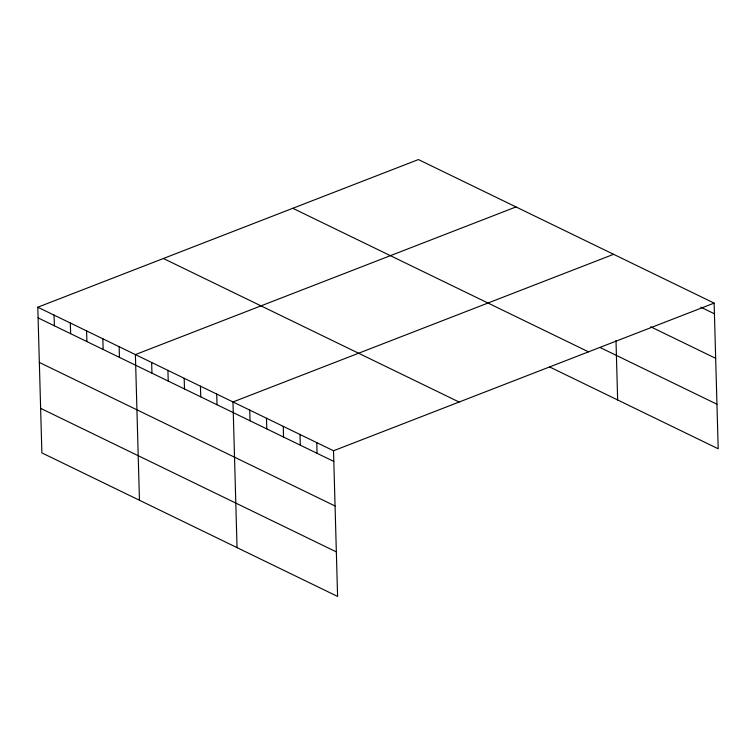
<?xml version="1.0" encoding="UTF-8"?>
<svg xmlns="http://www.w3.org/2000/svg" width="756" height="756" viewBox="0 0 756 756"><rect width="100%" height="100%" fill="white"/><g stroke="black" fill="none" stroke-linecap="round" stroke-linejoin="round"><path stroke-width="1.13" d="M37.8 307.219L333.519 450.765L337.592 596.437L41.873 452.891L37.8 307.219L418.408 159.563L714.127 303.109L718.2 448.78L549.546 366.915M515.998 206.936L135.39 354.592L139.454 500.255M613.588 254.309L232.98 401.965L237.044 547.627M333.519 450.765L714.127 303.109M700.812 307.182L714.429 313.787M650.736 326.809L715.677 358.335M600.141 347.533L716.953 404.233M292.808 208.297L588.527 351.842M163.4 258.495L459.119 402.041M38.102 317.898L333.821 461.443M39.34 362.445L335.069 505.991M40.626 408.344L336.344 551.889M615.998 340.512L617.652 399.971M316.764 442.629L317.066 453.307M300.009 434.502L300.302 445.171M283.245 426.365L283.547 437.034M266.49 418.229L266.792 428.907M249.735 410.092L250.028 420.771M216.707 394.065L217.01 404.743M200.444 386.174L200.746 396.843M184.18 378.274L184.483 388.953M167.917 370.383L168.219 381.052M151.654 362.483L151.947 373.162M119.127 346.692L119.42 357.371M102.863 338.801L103.156 349.47M86.59 330.911L86.893 341.58M70.327 323.01L70.629 333.689M54.063 315.12L54.366 325.789"/></g></svg>
